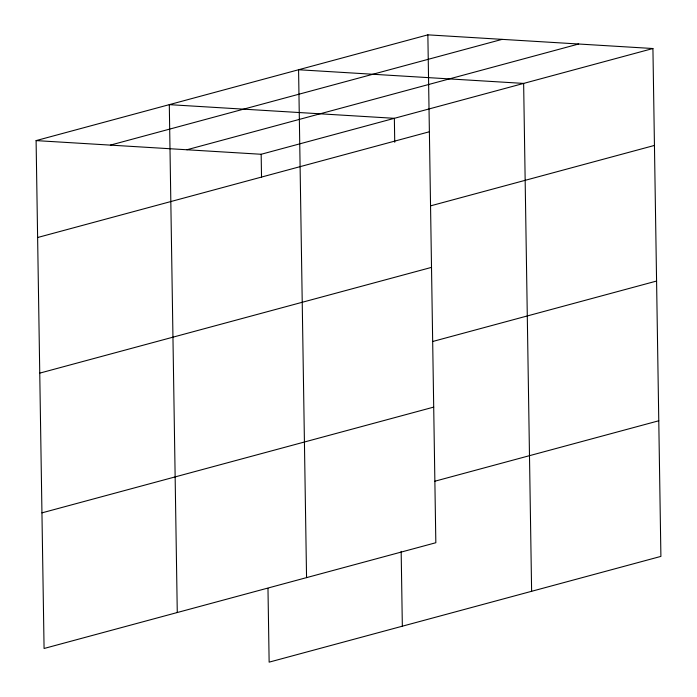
<?xml version="1.0" encoding="UTF-8"?>
<svg xmlns="http://www.w3.org/2000/svg" width="697" height="697" viewBox="0 0 697 697"><rect width="100%" height="100%" fill="white"/><g stroke="black" fill="none" stroke-linecap="round" stroke-linejoin="round"><path stroke-width="1.05" d="M427.862 34.85L435.834 542.728L44.077 648.48L36.096 140.602L427.862 34.85L652.923 48.52L660.904 556.398L269.138 662.15L267.979 588.373M110.37 145.115L502.128 39.363M186.892 149.759L578.649 44.007M36.096 140.602L261.166 154.272L652.923 48.52M37.621 237.511L429.378 131.759M430.572 205.859L654.448 145.429M39.755 373.13L431.513 267.378M432.698 341.486L656.574 281.048M41.951 512.861L433.708 407.109M434.893 481.209L658.77 420.779M531.619 591.3L523.639 83.413L298.577 69.744L306.558 577.63M394.737 142.266L394.363 118.316L169.301 104.646L177.273 612.524M401.167 551.336L402.343 626.194M261.166 154.272L261.523 177.134"/></g></svg>
